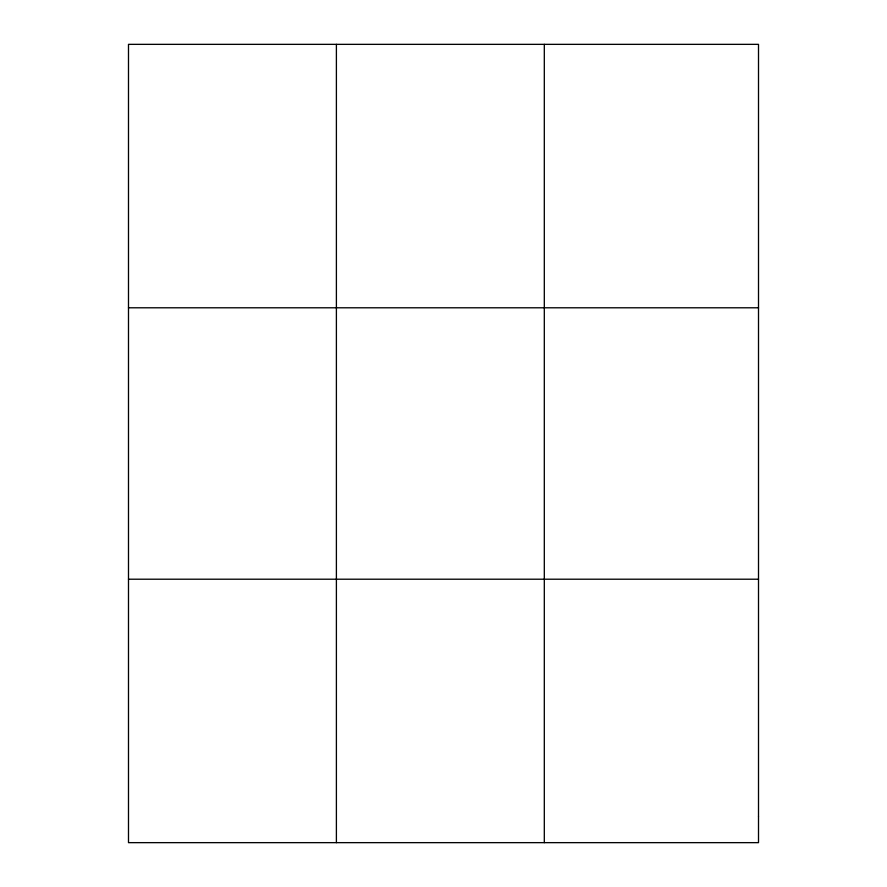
<?xml version="1.0" encoding="UTF-8"?>
<svg xmlns="http://www.w3.org/2000/svg" width="887" height="887" viewBox="0 0 887 887"><rect width="100%" height="100%" fill="white"/><g stroke="black" fill="none" stroke-linecap="round" stroke-linejoin="round"><path stroke-width="1.33" d="M336.395 44.35L336.395 842.65M544.308 44.35L544.308 842.65M128.493 307.789L758.507 307.789M128.493 579.211L758.507 579.211M758.507 816.306L758.507 842.65L128.493 842.65L128.493 44.35L758.507 44.35L758.507 816.306"/></g></svg>
